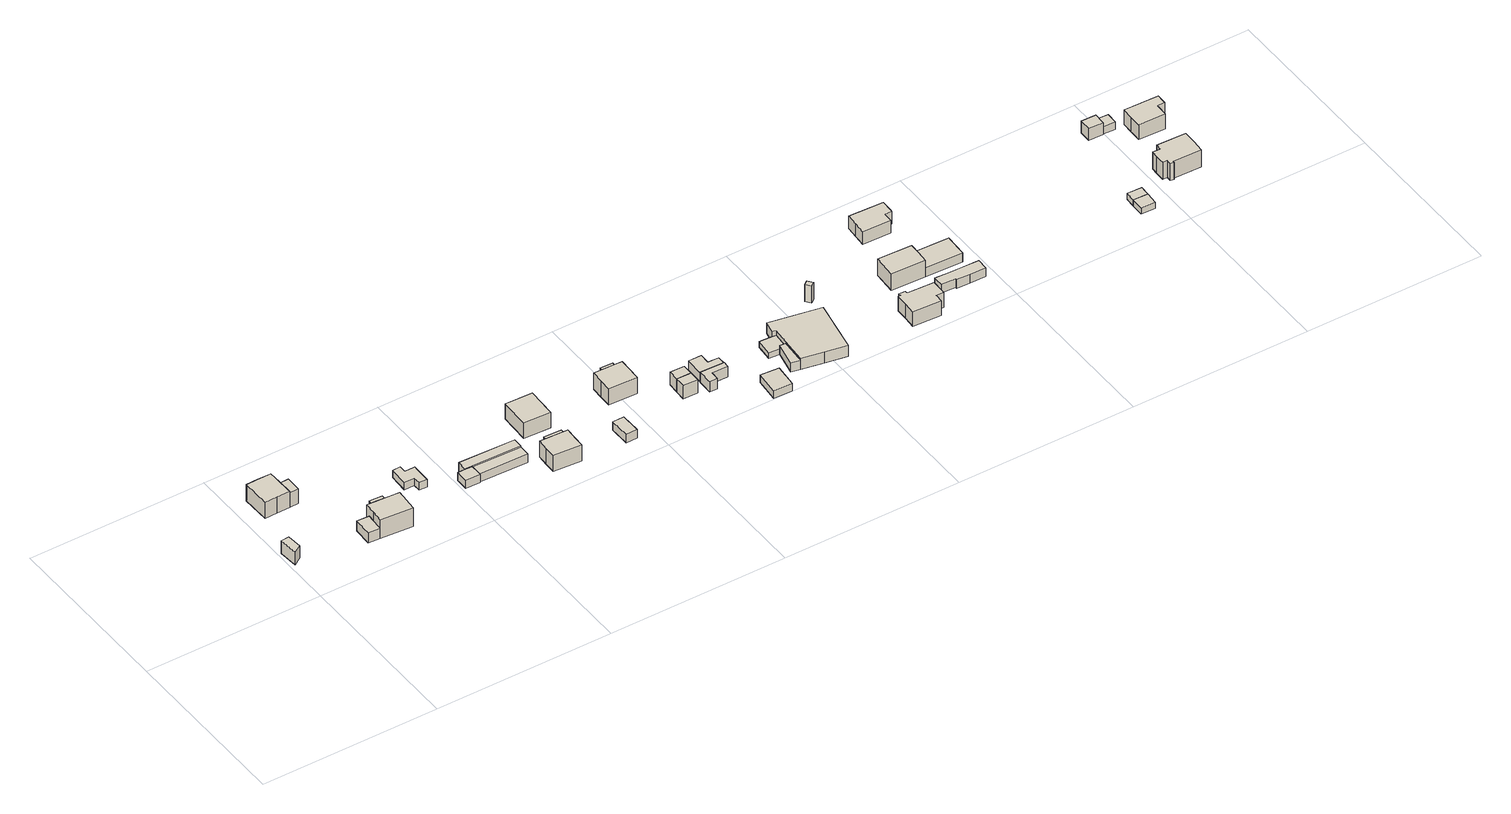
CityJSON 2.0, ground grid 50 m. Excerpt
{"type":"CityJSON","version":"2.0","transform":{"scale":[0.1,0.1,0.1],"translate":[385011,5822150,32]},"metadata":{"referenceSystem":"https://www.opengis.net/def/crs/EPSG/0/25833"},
"CityObjects":{
"building1":{"type":"Building","attributes":{"Gemeindeschluessel":"11000004","BezugspunktDach":"2200","function":"31001_2143","measuredHeight":3.91,"storeysAboveGround":1},"address":[{"country":"Germany","locality":"Berlin","thoroughfareNumber":"1 (1)","thoroughfareName":"Heckerdamm"}],"geometry":[{"type":"Solid","lod":"1","boundaries":[[[[0,1,2,3]],[[4,5,6,7]],[[4,7,3,2]],[[5,4,2,1]],[[6,5,1,0]],[[7,6,0,3]]]]}]},
"building2":{"type":"Building","attributes":{"Gemeindeschluessel":"11000004","function":"31001_1010"},"address":[{"country":"Germany","locality":"Berlin","thoroughfareNumber":"1A","thoroughfareName":"Heckerdamm"}],"children":["building2-1","building2-2"]},
"building2-1":{"type":"BuildingPart","attributes":{"BezugspunktDach":"2200","measuredHeight":5.69,"storeysAboveGround":2},"parents":["building2"],"geometry":[{"type":"MultiSurface","lod":"1","boundaries":[[[8,9,10,11,12,13,14]],[[15,16,17,18,19,20,21]],[[15,21,14,13]],[[16,15,13,12]],[[17,16,12,11]],[[22,23,11,10]],[[19,18,10,9]],[[20,19,9,8]],[[21,20,8,14]],[[18,17,23,22]]]}]},
"building2-2":{"type":"BuildingPart","attributes":{"BezugspunktDach":"2200","measuredHeight":4.63,"storeysAboveGround":2},"parents":["building2"],"geometry":[{"type":"Solid","lod":"1","boundaries":[[[[22,24,25,23]],[[26,27,18,17]],[[26,17,23,25]],[[27,26,25,24]],[[18,27,24,22]],[[17,18,22,23]]]]}]},
"building3":{"type":"Building","attributes":{"Gemeindeschluessel":"11000004","function":"31001_1010"},"address":[{"country":"Germany","locality":"Berlin","thoroughfareNumber":"1","thoroughfareName":"Heckerdamm"}],"children":["building3-1","building3-2","building3-3"]},
"building3-1":{"type":"BuildingPart","attributes":{"BezugspunktDach":"2200","measuredHeight":6.34,"storeysAboveGround":2},"parents":["building3"],"geometry":[{"type":"MultiSurface","lod":"1","boundaries":[[[28,29,30,31,32,33,34,35]],[[36,37,38,39,40,41,42,43]],[[44,45,46,47,36,43,35,34]],[[37,36,34,33],[48,49,44,47]],[[38,37,33,32]],[[50,51,32,31]],[[40,39,31,30]],[[41,40,30,29]],[[42,41,29,28]],[[43,42,28,35]],[[47,46,45,44]],[[44,49,48,47]],[[39,38,51,50]]]}]},
"building3-2":{"type":"BuildingPart","attributes":{"BezugspunktDach":"2200","measuredHeight":3.06,"storeysAboveGround":2},"parents":["building3"],"geometry":[{"type":"MultiSurface","lod":"1","boundaries":[[[45,49,52,53]],[[54,48,46,55]],[[54,55,53,52]],[[48,54,52,49]],[[55,46,45,53]],[[56,46,47,44,45]],[[48,49,44,47]]]}]},
"building3-3":{"type":"BuildingPart","attributes":{"BezugspunktDach":"2200","measuredHeight":3.42,"storeysAboveGround":2},"parents":["building3"],"geometry":[{"type":"MultiSurface","lod":"1","boundaries":[[[50,57,58,51]],[[59,60,39,38]],[[59,38,51,58]],[[60,59,58,57]],[[39,60,57,50]],[[38,39,61,50,51]]]}]},
"building4":{"type":"Building","attributes":{"Gemeindeschluessel":"11000004","BezugspunktDach":"2200","function":"31001_2143","measuredHeight":2.29,"storeysAboveGround":1},"address":[{"country":"Germany","locality":"Berlin","thoroughfareNumber":"5 (2)","thoroughfareName":"Heckerdamm"}],"geometry":[{"type":"Solid","lod":"1","boundaries":[[[[62,63,64,65,66,67,68,69]],[[70,71,72,73,74,75,76,77]],[[70,77,69,68]],[[71,70,68,67]],[[72,71,67,66]],[[73,72,66,65]],[[74,73,65,64]],[[75,74,64,63]],[[76,75,63,62]],[[77,76,62,69]]]]}]},
"building5":{"type":"Building","attributes":{"Gemeindeschluessel":"11000004","BezugspunktDach":"2200","function":"31001_2143","measuredHeight":2.55,"storeysAboveGround":1},"address":[{"country":"Germany","locality":"Berlin","thoroughfareNumber":"4 (1)","thoroughfareName":"Heckerdamm"}],"geometry":[{"type":"Solid","lod":"1","boundaries":[[[[78,79,80,81,82,83]],[[84,85,86,87,88,89]],[[84,89,83,82]],[[85,84,82,81]],[[86,85,81,80]],[[87,86,80,79]],[[88,87,79,78]],[[89,88,78,83]]]]}]},
"building6":{"type":"Building","attributes":{"Gemeindeschluessel":"11000004","BezugspunktDach":"2200","function":"31001_2143","measuredHeight":2.83,"storeysAboveGround":1},"address":[{"country":"Germany","locality":"Berlin","thoroughfareNumber":"5 (1)","thoroughfareName":"Heckerdamm"}],"geometry":[{"type":"Solid","lod":"1","boundaries":[[[[90,91,92,93,94]],[[95,96,97,98,99]],[[95,99,94,93]],[[96,95,93,92]],[[97,96,92,91]],[[98,97,91,90]],[[99,98,90,94]]]]}]},
"building7":{"type":"Building","attributes":{"Gemeindeschluessel":"11000004","BezugspunktDach":"2200","function":"31001_2143","measuredHeight":2.67,"storeysAboveGround":1},"address":[{"country":"Germany","locality":"Berlin","thoroughfareNumber":"4 (2)","thoroughfareName":"Heckerdamm"}],"geometry":[{"type":"Solid","lod":"1","boundaries":[[[[100,101,80,79]],[[98,97,102,103]],[[98,103,79,80]],[[97,98,80,101]],[[102,97,101,100]],[[103,102,100,79]]]]}]},
"building8":{"type":"Building","attributes":{"Gemeindeschluessel":"11000004","function":"31001_1010"},"address":[{"country":"Germany","locality":"Berlin","thoroughfareNumber":"4","thoroughfareName":"Heckerdamm"}],"children":["building8-1","building8-2"]},
"building8-1":{"type":"BuildingPart","attributes":{"BezugspunktDach":"2200","measuredHeight":5.66,"storeysAboveGround":2},"parents":["building8"],"geometry":[{"type":"MultiSurface","lod":"1","boundaries":[[[104,105,106,107,108,109,110,111]],[[112,113,114,115,116,117,118,119]],[[112,119,111,110]],[[113,112,110,109]],[[120,121,122,114,113,109,108]],[[123,120,114,115,114,108,107]],[[116,115,107,106]],[[117,116,106,105]],[[118,117,105,104]],[[119,118,104,111]],[[114,122,121,120]],[[115,114,120,123]]]}]},
"building8-2":{"type":"BuildingPart","attributes":{"BezugspunktDach":"2200","measuredHeight":4.13,"storeysAboveGround":2},"parents":["building8"],"geometry":[{"type":"MultiSurface","lod":"1","boundaries":[[[123,124,125,121]],[[126,127,115,122]],[[126,122,121,125]],[[127,126,125,124]],[[115,127,124,123]],[[122,114,120,121]],[[115,123,120,114]]]}]},
"building9":{"type":"Building","attributes":{"Gemeindeschluessel":"11000004","BezugspunktDach":"2200","function":"31001_1010","measuredHeight":5.37,"storeysAboveGround":1},"address":[{"country":"Germany","locality":"Berlin","thoroughfareNumber":"5","thoroughfareName":"Heckerdamm"}],"geometry":[{"type":"Solid","lod":"1","boundaries":[[[[128,129,130,131,132]],[[133,134,135,136,137]],[[133,137,132,131]],[[134,133,131,130]],[[135,134,130,129]],[[136,135,129,128]],[[137,136,128,132]]]]}]},
"building10":{"type":"Building","attributes":{"Gemeindeschluessel":"11000004","BezugspunktDach":"2200","function":"31001_2143","measuredHeight":2.99,"storeysAboveGround":1},"address":[{"country":"Germany","locality":"Berlin","thoroughfareNumber":"9","thoroughfareName":"Heckerdamm"}],"geometry":[{"type":"Solid","lod":"1","boundaries":[[[[138,139,140,141]],[[142,143,144,145]],[[142,145,141,140]],[[143,142,140,139]],[[144,143,139,138]],[[145,144,138,141]]]]}]},
"building11":{"type":"Building","attributes":{"Gemeindeschluessel":"11000004","function":"31001_1010"},"address":[{"country":"Germany","locality":"Berlin","thoroughfareNumber":"10","thoroughfareName":"Heckerdamm"}],"children":["building11-1","building11-2"]},
"building11-1":{"type":"BuildingPart","attributes":{"BezugspunktDach":"2200","measuredHeight":5.77,"storeysAboveGround":2},"parents":["building11"],"geometry":[{"type":"MultiSurface","lod":"1","boundaries":[[[146,147,148,149,150,151,152,153]],[[154,155,156,157,158,159,160,161]],[[154,161,153,152]],[[155,154,152,151]],[[156,155,151,150]],[[157,156,162,163,164,165,150,149]],[[158,157,149,148]],[[159,158,148,147]],[[160,159,147,146]],[[161,160,146,153]],[[165,164,163,162]]]}]},
"building11-2":{"type":"BuildingPart","attributes":{"BezugspunktDach":"2200","measuredHeight":4.13,"storeysAboveGround":2},"parents":["building11"],"geometry":[{"type":"Solid","lod":"1","boundaries":[[[[164,166,167,165]],[[168,169,163,162]],[[168,162,165,167]],[[169,168,167,166]],[[163,169,166,164]],[[163,164,165,162]]]]}]},
"building12":{"type":"Building","attributes":{"Gemeindeschluessel":"11000004","BezugspunktDach":"2200","function":"31001_2143","measuredHeight":4.09,"storeysAboveGround":1},"address":[{"country":"Germany","locality":"Berlin","thoroughfareNumber":"9 (1)","thoroughfareName":"Heckerdamm"}],"geometry":[{"type":"Solid","lod":"1","boundaries":[[[[170,171,172,173]],[[174,175,176,177]],[[174,177,173,172]],[[175,174,172,171]],[[176,175,171,170]],[[177,176,170,173]]]]}]},
"building13":{"type":"Building","attributes":{"Gemeindeschluessel":"11000004","BezugspunktDach":"2200","function":"31001_2143","measuredHeight":4.01,"storeysAboveGround":1},"address":[{"country":"Germany","locality":"Berlin","thoroughfareNumber":"10 (1)","thoroughfareName":"Heckerdamm"}],"geometry":[{"type":"Solid","lod":"1","boundaries":[[[[171,178,179,172]],[[180,181,182,183]],[[180,183,172,179]],[[181,180,179,178]],[[182,181,178,171]],[[183,182,171,172]]]]}]},
"building14":{"type":"Building","attributes":{"Gemeindeschluessel":"11000004","BezugspunktDach":"2200","function":"31001_2143","measuredHeight":3.16,"storeysAboveGround":1},"address":[{"country":"Germany","locality":"Berlin","thoroughfareNumber":"9 (2)","thoroughfareName":"Heckerdamm"}],"geometry":[{"type":"Solid","lod":"1","boundaries":[[[[184,185,186,187,188,189]],[[190,191,192,193,194,195]],[[190,195,189,188]],[[191,190,188,187]],[[192,191,187,186]],[[193,192,186,185]],[[194,193,185,184]],[[195,194,184,189]]]]}]},
"building15":{"type":"Building","attributes":{"Gemeindeschluessel":"11000004","BezugspunktDach":"2200","function":"31001_2143","measuredHeight":2.92,"storeysAboveGround":1},"address":[{"country":"Germany","locality":"Berlin","thoroughfareNumber":"10 (2)","thoroughfareName":"Heckerdamm"}],"geometry":[{"type":"Solid","lod":"1","boundaries":[[[[196,197,198,199,200,201]],[[202,203,204,205,206,207]],[[202,207,201,200]],[[203,202,200,199]],[[204,203,199,198]],[[205,204,198,197]],[[206,205,197,196]],[[207,206,196,201]]]]}]},
"building16":{"type":"Building","attributes":{"Gemeindeschluessel":"11000004","BezugspunktDach":"2200","function":"31001_2143","measuredHeight":2.39,"storeysAboveGround":1},"address":[{"country":"Germany","locality":"Berlin","thoroughfareNumber":"14 (3)","thoroughfareName":"Heckerdamm"}],"geometry":[{"type":"Solid","lod":"1","boundaries":[[[[208,209,210,211]],[[212,213,214,215]],[[212,215,211,210]],[[213,212,210,209]],[[214,213,209,208]],[[215,214,208,211]]]]}]},
"building17":{"type":"Building","attributes":{"Gemeindeschluessel":"11000004","BezugspunktDach":"2200","function":"31001_2143","measuredHeight":1.83,"storeysAboveGround":1},"address":[{"country":"Germany","locality":"Berlin","thoroughfareNumber":"14 (1)","thoroughfareName":"Heckerdamm"}],"geometry":[{"type":"Solid","lod":"1","boundaries":[[[[216,217,218,219,220,221]],[[222,223,224,225,226,227]],[[222,227,221,220]],[[223,222,220,219]],[[224,223,219,218]],[[225,224,218,217]],[[226,225,217,216]],[[227,226,216,221]]]]}]},
"building18":{"type":"Building","attributes":{"Gemeindeschluessel":"11000004","function":"31001_1010"},"address":[{"country":"Germany","locality":"Berlin","thoroughfareNumber":"14","thoroughfareName":"Heckerdamm"}],"children":["building18-1","building18-2"]},
"building18-1":{"type":"BuildingPart","attributes":{"BezugspunktDach":"2200","measuredHeight":4.29,"storeysAboveGround":1},"parents":["building18"],"geometry":[{"type":"MultiSurface","lod":"1","boundaries":[[[228,229,230,231,232,233,234,235,236]],[[237,238,239,240,241,242,225,224,223]],[[237,223,236,235]],[[238,237,235,234]],[[239,238,234,233]],[[240,239,233,232]],[[241,240,232,231]],[[242,241,231,230]],[[224,225,229,228]],[[223,224,228,236]],[[242,243,244,225]]]}]},
"building18-2":{"type":"BuildingPart","attributes":{"BezugspunktDach":"2200","measuredHeight":2.88,"storeysAboveGround":1},"parents":["building18"],"geometry":[{"type":"Solid","lod":"1","boundaries":[[[[243,244,245,246]],[[226,225,242,247]],[[226,247,246,245]],[[225,226,245,244]],[[247,242,243,246]],[[244,243,242,225]]]]}]},
"building19":{"type":"Building","attributes":{"Gemeindeschluessel":"11000004","BezugspunktDach":"2200","function":"31001_2143","measuredHeight":5.32,"storeysAboveGround":1},"address":[{"country":"Germany","locality":"Berlin","thoroughfareNumber":"14 (2)","thoroughfareName":"Heckerdamm"}],"geometry":[{"type":"Solid","lod":"1","boundaries":[[[[248,249,250,251]],[[252,253,254,255]],[[252,255,251,250]],[[253,252,250,249]],[[254,253,249,248]],[[255,254,248,251]]]]}]},
"building20":{"type":"Building","attributes":{"Gemeindeschluessel":"11000004","BezugspunktDach":"2200","function":"31001_1010","measuredHeight":5.3,"storeysAboveGround":2},"address":[{"country":"Germany","locality":"Berlin","thoroughfareNumber":"197 (96)","thoroughfareName":"Heckerdamm"}],"geometry":[{"type":"Solid","lod":"1","boundaries":[[[[256,257,258,259,260,261,262,263,264,265,266,267]],[[268,269,270,271,272,273,274,275,276,277,278,279]],[[268,279,267,266]],[[269,268,266,265]],[[270,269,265,264]],[[271,270,264,263]],[[272,271,263,262]],[[273,272,262,261]],[[274,273,261,260]],[[275,274,260,259]],[[276,275,259,258]],[[277,276,258,257]],[[278,277,257,256]],[[279,278,256,267]]]]}]},
"building21":{"type":"Building","attributes":{"Gemeindeschluessel":"11000004","function":"31001_1010"},"address":[{"country":"Germany","locality":"Berlin","thoroughfareNumber":"197 (98)","thoroughfareName":"Heckerdamm"}],"children":["building21-1","building21-2"]},
"building21-1":{"type":"BuildingPart","attributes":{"BezugspunktDach":"2200","measuredHeight":5.8,"storeysAboveGround":2},"parents":["building21"],"geometry":[{"type":"MultiSurface","lod":"1","boundaries":[[[280,281,282,283,284]],[[285,286,287,288,289]],[[285,289,284,283]],[[286,285,283,282]],[[290,291,282,281]],[[288,287,288,292,290,281,280]],[[289,288,280,284]],[[287,286,291,290]],[[290,292,288,287]]]}]},
"building21-2":{"type":"BuildingPart","attributes":{"BezugspunktDach":"2200","measuredHeight":2.84,"storeysAboveGround":2},"parents":["building21"],"geometry":[{"type":"MultiSurface","lod":"1","boundaries":[[[293,294,291,292]],[[286,295,296,288]],[[295,286,291,294]],[[296,295,294,293]],[[288,296,293,292]],[[286,287,290,291]],[[288,297,292,290,287]]]}]},
"building22":{"type":"Building","attributes":{"Gemeindeschluessel":"11000004","BezugspunktDach":"2200","function":"31001_2143","measuredHeight":2.65,"storeysAboveGround":1},"address":[{"country":"Germany","locality":"Berlin","thoroughfareNumber":"197 (97)","thoroughfareName":"Heckerdamm"}],"geometry":[{"type":"Solid","lod":"1","boundaries":[[[[298,299,300,301,302,303,304,305,306]],[[307,308,309,310,311,312,313,314,315]],[[307,315,306,305]],[[308,307,305,304]],[[309,308,304,303]],[[310,309,303,302]],[[311,310,302,301]],[[312,311,301,300]],[[313,312,300,299]],[[314,313,299,298]],[[315,314,298,306]]]]}]},
"building23":{"type":"Building","attributes":{"Gemeindeschluessel":"11000004","BezugspunktDach":"2200","function":"31001_1010","measuredHeight":4.51,"storeysAboveGround":1},"address":[{"country":"Germany","locality":"Berlin","thoroughfareNumber":"197 (6)","thoroughfareName":"Heckerdamm"}],"geometry":[{"type":"Solid","lod":"1","boundaries":[[[[316,317,318,319,320,321,322,323]],[[324,325,326,327,328,329,330,331]],[[324,331,323,322]],[[325,324,322,321]],[[326,325,321,320]],[[327,326,320,319]],[[328,327,319,318]],[[329,328,318,317]],[[330,329,317,316]],[[331,330,316,323]]]]}]},
"building24":{"type":"Building","attributes":{"Gemeindeschluessel":"11000004","BezugspunktDach":"2200","function":"31001_2143","measuredHeight":2.03,"storeysAboveGround":1},"address":[{"country":"Germany","locality":"Berlin","thoroughfareNumber":"197 (95)","thoroughfareName":"Heckerdamm"}],"geometry":[{"type":"Solid","lod":"1","boundaries":[[[[332,333,334,335]],[[336,337,338,339]],[[336,339,335,334]],[[337,336,334,333]],[[338,337,333,332]],[[339,338,332,335]]]]}]},
"building25":{"type":"Building","attributes":{"Gemeindeschluessel":"11000004","BezugspunktDach":"2200","function":"31001_2143","measuredHeight":1.93,"storeysAboveGround":1},"address":[{"country":"Germany","locality":"Berlin","thoroughfareNumber":"197 (94)","thoroughfareName":"Heckerdamm"}],"geometry":[{"type":"Solid","lod":"1","boundaries":[[[[333,340,341,334]],[[342,343,344,345]],[[342,345,334,341]],[[343,342,341,340]],[[344,343,340,333]],[[345,344,333,334]]]]}]},
"building26":{"type":"Building","attributes":{"Gemeindeschluessel":"11000004","BezugspunktDach":"2200","function":"31001_2143","measuredHeight":4.1,"storeysAboveGround":1},"address":[{"country":"Germany","locality":"Berlin","thoroughfareNumber":"197 (21)","thoroughfareName":"Heckerdamm"}],"geometry":[{"type":"Solid","lod":"1","boundaries":[[[[346,347,348,349]],[[350,351,352,353]],[[350,353,349,348]],[[351,350,348,347]],[[352,351,347,346]],[[353,352,346,349]]]]}]},
"building27":{"type":"Building","attributes":{"Gemeindeschluessel":"11000004","BezugspunktDach":"2200","function":"31001_1010","measuredHeight":5.86,"storeysAboveGround":2},"address":[{"country":"Germany","locality":"Berlin","thoroughfareNumber":"197 (93)","thoroughfareName":"Heckerdamm"}],"geometry":[{"type":"Solid","lod":"1","boundaries":[[[[354,355,356,357,358,359,360,361,362,363,364,365]],[[366,367,368,369,370,371,372,373,374,375,376,377]],[[366,377,365,364]],[[367,366,364,363]],[[368,367,363,362]],[[369,368,362,361]],[[370,369,361,360]],[[371,370,360,359]],[[372,371,359,358]],[[373,372,358,357]],[[374,373,357,356]],[[375,374,356,355]],[[376,375,355,354]],[[377,376,354,365]]]]}]},
"building28":{"type":"Building","attributes":{"Gemeindeschluessel":"11000004","BezugspunktDach":"2200","function":"31001_2143","measuredHeight":2.34,"storeysAboveGround":1},"address":[{"country":"Germany","locality":"Berlin","thoroughfareNumber":"197 (22)","thoroughfareName":"Heckerdamm"}],"geometry":[{"type":"Solid","lod":"1","boundaries":[[[[378,379,380,381]],[[382,383,384,385]],[[382,385,381,380]],[[383,382,380,379]],[[384,383,379,378]],[[385,384,378,381]]]]}]},
"building29":{"type":"Building","attributes":{"Gemeindeschluessel":"11000004","BezugspunktDach":"2200","function":"31001_1010","measuredHeight":5.37,"storeysAboveGround":1},"address":[{"country":"Germany","locality":"Berlin","thoroughfareNumber":"197 (20)","thoroughfareName":"Heckerdamm"}],"geometry":[{"type":"Solid","lod":"1","boundaries":[[[[386,387,388,389,390,391,392,393]],[[394,395,396,397,398,399,400,401]],[[394,401,393,392]],[[395,394,392,391]],[[396,395,391,390]],[[397,396,390,389]],[[398,397,389,388]],[[399,398,388,387]],[[400,399,387,386]],[[401,400,386,393]]]]}]}
},
"vertices":[
[13,127,45],[36,142,45],[33,184,45],[9,182,45],[33,184,6],[36,142,6],[13,127,6],[9,182,6],
[45,304,62],[81,305,62],[116,305,62],[115,349,62],[115,384,62],[79,384,62],[44,383,62],[79,384,11],[115,384,11],[115,349,11],[116,305,11],[81,305,11],[45,304,11],[44,383,11],[116,305,57],[115,349,57],
[142,306,57],[142,349,57],[142,349,11],[142,306,11],
[325,86,67],[327,119,67],[329,151,67],[301,153,67],[265,155,67],[238,157,67],[236,124,67],[234,92,67],[236,124,9],[238,157,9],[265,155,9],[301,153,9],[329,151,9],[327,119,9],[325,86,9],[234,92,9],[236,124,41],[234,92,41],[234,92,10],[236,124,10],[237,144,10],[237,144,41],[301,153,43],[265,155,43],
[203,146,41],[200,94,41],[203,146,10],[200,94,10],[234,92,40],
[303,187,43],[267,189,43],[267,189,9],[303,187,9],[301,153,35],
[409,208,33],[410,188,33],[432,187,33],[433,242,33],[405,242,33],[405,262,33],[383,261,33],[381,208,33],[383,261,10],[405,262,10],[405,242,10],[433,242,10],[432,187,10],[410,188,10],[409,208,10],[381,208,10],
[546,129,36],[546,132,36],[546,164,36],[525,165,36],[505,165,36],[505,130,36],[505,165,11],[525,165,11],[546,164,11],[546,132,11],[546,129,11],[505,130,11],
[546,164,38],[683,160,38],[684,188,38],[526,192,38],[525,165,38],[526,192,10],[684,188,10],[683,160,10],[546,164,10],[525,165,10],
[682,128,36],[683,160,36],[682,128,10],[546,132,10],
[792,61,60],[793,93,60],[795,126,60],[788,126,60],[753,128,60],[716,129,60],[715,98,60],[714,67,60],[715,98,10],[716,129,10],[753,128,10],[788,126,10],[795,126,10],[793,93,10],[792,61,10],[714,67,10],[753,128,51],[738,128,51],[738,128,10],[788,126,51],
[788,143,51],[739,145,51],[739,145,10],[788,143,10],
[798,204,58],[800,246,58],[802,288,58],[726,291,58],[723,207,58],[726,291,10],[802,288,10],[800,246,10],[798,204,10],[723,207,10],
[918,58,35],[950,59,35],[949,116,35],[917,116,35],[949,116,9],[950,59,9],[918,58,9],[917,116,9],
[1040,194,61],[1041,228,61],[1042,262,61],[1026,263,61],[991,264,61],[962,265,61],[961,230,61],[960,196,61],[961,230,10],[962,265,10],[991,264,10],[1026,263,10],[1042,262,10],[1041,228,10],[1040,194,10],[960,196,10],[991,264,11],[1026,263,11],[1026,263,52],[991,264,52],
[1026,279,52],[992,280,52],[992,280,11],[1026,279,11],
[1162,116,50],[1162,146,50],[1122,147,50],[1121,118,50],[1122,147,9],[1162,146,9],[1162,116,9],[1121,118,9],
[1163,176,50],[1123,177,50],[1123,177,10],[1163,176,10],[1162,146,10],[1122,147,10],
[1209,103,41],[1210,127,41],[1255,126,41],[1256,143,41],[1189,145,41],[1187,103,41],[1189,145,9],[1256,143,9],[1255,126,9],[1210,127,9],[1209,103,9],[1187,103,9],
[1256,143,39],[1256,167,39],[1225,168,39],[1226,197,39],[1190,198,39],[1189,145,39],[1190,198,10],[1226,197,10],[1225,168,10],[1256,167,10],[1256,143,10],[1189,145,10],
[1356,1,29],[1361,65,29],[1310,69,29],[1304,3,29],[1310,69,5],[1361,65,5],[1356,1,5],[1304,3,5],
[1405,127,25],[1421,126,25],[1425,173,25],[1415,174,25],[1379,176,25],[1375,129,25],[1379,176,7],[1415,174,7],[1425,173,7],[1421,126,7],[1405,127,7],[1375,129,7],
[1425,173,41],[1421,126,41],[1416,54,41],[1477,42,41],[1537,31,41],[1565,181,41],[1496,194,41],[1422,208,41],[1415,174,41],[1422,208,7],[1496,194,7],[1565,181,7],[1537,31,7],[1477,42,7],[1416,54,7],[1416,54,35],[1421,126,35],
[1405,127,35],[1391,59,35],[1391,59,7],
[1572,239,64],[1582,247,64],[1571,261,64],[1561,253,64],[1571,261,10],[1582,247,10],[1572,239,10],[1561,253,10],
[1804,30,55],[1805,53,55],[1825,52,55],[1826,62,55],[1827,96,55],[1752,100,55],[1752,107,55],[1734,108,55],[1734,101,55],[1728,101,55],[1727,68,55],[1725,34,55],[1727,68,9],[1728,101,9],[1734,101,9],[1734,108,9],[1752,107,9],[1752,100,9],[1827,96,9],[1826,62,9],[1825,52,9],[1805,53,9],[1804,30,9],[1725,34,9],
[1851,169,61],[1853,201,61],[1854,233,61],[1759,237,61],[1756,173,61],[1759,237,9],[1854,233,9],[1853,201,9],[1851,169,9],[1756,173,9],[1853,201,38],[1854,233,38],[1851,169,38],
[1955,165,38],[1958,229,38],[1958,229,9],[1955,165,9],[1851,169,26],
[1890,97,36],[1890,93,36],[1928,91,36],[1972,90,36],[1973,122,36],[1929,124,36],[1891,125,36],[1850,127,36],[1849,99,36],[1850,127,9],[1891,125,9],[1929,124,9],[1973,122,9],[1972,90,9],[1928,91,9],[1890,93,9],[1890,97,9],[1849,99,9],
[1871,347,50],[1872,375,50],[1892,374,50],[1892,380,50],[1893,413,50],[1796,417,50],[1794,384,50],[1792,350,50],[1794,384,11],[1796,417,11],[1893,413,11],[1892,380,11],[1892,374,11],[1872,375,11],[1871,347,11],[1792,350,11],
[2446,71,31],[2448,106,31],[2407,108,31],[2406,73,31],[2407,108,11],[2448,106,11],[2446,71,11],[2406,73,11],
[2449,134,31],[2408,136,31],[2408,136,12],[2449,134,12],[2448,106,12],[2407,108,12],
[2494,367,48],[2495,400,48],[2454,401,48],[2453,368,48],[2454,401,11],[2495,400,11],[2494,367,11],[2453,368,11],
[2534,151,64],[2533,137,64],[2543,136,64],[2543,140,64],[2623,138,64],[2625,173,64],[2626,209,64],[2544,212,64],[2543,195,64],[2522,196,64],[2521,177,64],[2520,151,64],[2521,177,11],[2522,196,11],[2543,195,11],[2544,212,11],[2626,209,11],[2625,173,11],[2623,138,11],[2543,140,11],[2543,136,11],[2533,137,11],[2534,151,11],[2520,151,11],
[2528,366,35],[2529,398,35],[2495,400,35],[2494,367,35],[2495,400,12],[2529,398,12],[2528,366,12],[2494,367,12],
[2629,302,57],[2630,335,57],[2630,338,57],[2651,338,57],[2652,367,57],[2556,370,57],[2555,337,57],[2554,305,57],[2555,337,11],[2556,370,11],[2652,367,11],[2651,338,11],[2630,338,11],[2630,335,11],[2629,302,11],[2554,305,11]
]}
